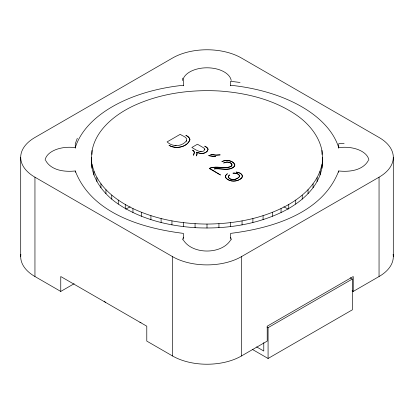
<?xml version="1.0" encoding="UTF-8"?>
<svg xmlns="http://www.w3.org/2000/svg" width="414" height="414" viewBox="0 0 414 414"><rect width="100%" height="100%" fill="white"/><g stroke="black" fill="none" stroke-linecap="round" stroke-linejoin="round"><path stroke-width="0.62" d="M204.832 149.376C202.518 154.908 194.663 149.102 191.868 147.462L197.462 144.227L203.662 147.865L204.832 149.376L204.666 148.89M91.427 157.336C91.929 133.158 112.753 115.754 132.951 106.103C159.638 93.569 189.664 89.424 218.934 90.966C245.823 92.803 273.142 99.37 295.736 114.585C311.131 124.914 324.033 141.914 322.573 161.305C322.071 185.482 301.247 202.886 281.049 212.537C254.362 225.076 224.336 229.216 195.066 227.674C168.177 225.837 140.858 219.27 118.264 204.061C102.874 193.726 89.967 176.726 91.427 157.336L92.043 168.198M91.427 161.305L91.706 158.174M321.957 168.198L322.573 157.336M92.043 164.223C96.302 185.234 114.626 199.657 132.951 208.563C156 219.441 181.637 223.896 207 224.062C235.193 223.839 263.951 218.452 288.724 204.516C303.99 195.646 318.413 182.232 321.957 164.223M186.616 140.62C187.842 136.936 182.077 136.082 180.261 134.296L167.096 141.893C172.591 147.156 182.077 146.784 186.616 140.62L186.196 141.309M77.32 138.26L75.276 143.71L75.276 148.222M368.362 160.456C362.747 170.63 349.183 172.12 338.724 170.961C322.454 213.531 271.656 228.269 230.603 233.382L230.603 238.542M230.805 239.706C222.044 254.807 191.956 254.807 183.195 239.706M20.866 254.341A48.661 28.095 0 0 0 34.952 276.531L60.76 291.43L74.132 283.714M34.952 177.202L172.591 256.664A48.661 28.095 0 0 0 241.409 256.664L379.048 177.202A48.661 28.095 0 0 0 379.048 137.469L241.409 58.001A48.661 28.095 0 0 0 172.591 58.001L34.952 137.469A48.661 28.095 0 0 0 34.952 177.202L34.952 276.531M266.999 327.065L268.075 327.686L352.381 279.015L352.381 309.807L268.075 358.477L252.535 349.509M60.76 291.43L60.76 276.531L146.784 326.196L146.784 341.095L172.591 355.999A48.661 28.095 0 0 0 241.409 355.999L267.216 341.095L267.216 326.196L353.24 276.531L353.24 291.43L352.128 290.788M353.24 291.43L379.048 276.531A48.661 28.095 0 0 0 393.134 254.341M225.744 162.205L223.581 163.018L226.655 162.086A4.3 2.484 0 0 1 228.031 162.128C231.436 161.781 233.946 166.619 229.449 167.106C223.348 168.193 217.055 166.309 211 167.805A5.454 3.152 0 0 0 209.665 168.307L209.282 168.524L220.476 174.987L209.665 168.307C216.625 165.129 225.47 170.138 231.835 165.766L232.088 164.829L231.664 163.856C230.225 162.479 228.15 161.931 226.194 162.128M344.117 143.291L338.724 143.71L338.724 148.222M183.397 238.542L183.397 233.382C142.344 228.269 91.546 213.531 75.276 170.961C64.817 172.12 51.253 170.63 45.638 160.456M200.593 153.356C205.349 154.525 212.092 148.911 204.702 146.132L207.683 148.388L208.102 149.366C207.005 154.122 200.34 154.055 196.634 152.248L197.054 153.506L196.619 155.845L197.054 153.506L196.634 152.248L199.962 153.268M174.962 145.63L176.141 145.718M200.009 151.586L201.183 151.674M240.042 82.464L230.603 81.284L230.603 85.802M350.228 277.773L352.381 279.015M256.639 346.911L263.775 351.031L263.775 342.637M182.672 78.168L183.397 81.284L183.397 85.802M322.294 158.174L322.573 161.305M393.3 157.336L393.3 256.664M379.048 177.202L379.048 276.531M338.724 170.961L338.724 172.25M321.957 150.442L321.957 154.417M320.12 171.008L320.12 174.982M317.129 177.575L317.129 181.549M313.067 183.837L313.067 187.811M308.052 189.71L308.052 193.685M302.23 195.144L302.23 199.118M295.736 200.086L295.736 204.061M288.724 204.516L288.724 208.49M281.049 208.563L281.049 212.537M272.49 212.315L272.49 216.289M268.075 327.686L268.075 358.477M263.081 215.678L263.081 219.653M252.902 218.571L252.902 222.546M242.061 220.916L242.061 224.89M241.409 256.664L241.409 355.999M230.681 222.644L230.681 226.618M218.934 223.705L218.934 227.674M207 224.062L207 228.031M195.066 223.705L195.066 227.674M183.319 222.644L183.319 226.618M172.591 256.664L172.591 355.999M171.945 220.916L171.945 224.89M161.098 218.571L161.098 222.546M150.919 215.678L150.919 219.653M141.51 212.315L141.51 216.289M132.951 208.563L132.951 212.537M125.276 204.516L125.276 208.49M118.264 200.086L118.264 204.061M111.77 195.144L111.77 199.118M105.948 189.71L105.948 193.685M100.933 183.837L100.933 187.811M96.871 177.575L96.871 181.549M93.88 171.008L93.88 174.982M92.043 150.442L92.043 154.417M75.276 170.961L75.276 172.25M20.7 157.336L20.7 256.664M125.804 209.184A115.573 66.726 0 0 1 130.141 206.834M283.859 206.834A115.573 66.726 0 0 1 288.196 209.184M141.008 322.625A121.654 70.235 0 0 1 139.922 322.216M105.508 302.349A121.654 70.235 0 0 1 104.147 301.133M368.869 160.052A24.333 14.045 0 0 0 338.724 147.679A133.82 77.263 0 0 0 230.603 85.258M183.397 85.258A133.82 77.263 0 0 0 75.276 147.679A24.333 14.045 0 0 0 45.131 160.052M182.776 80.528A24.333 14.045 0 0 1 207 67.798A24.333 14.045 0 0 1 231.224 80.528M182.724 239.846A24.333 14.045 0 0 1 183.397 237.357M230.603 237.357A24.333 14.045 0 0 1 231.276 239.846M234.878 165.01C231.98 172.581 219.71 167.344 214.131 168.933C220.848 168.177 228.818 171.251 234.427 166.516C235.747 160.513 225.821 159.183 221.821 161.641C225.837 159.685 230.976 160.285 234.21 163.447L234.878 165.01M189.886 139.28C187.94 147.275 175.448 149.526 169 145.267C175.588 149.356 186.657 147.348 189.907 139.999C190.067 137.583 187.583 136.294 185.824 135.233L188.613 137.127L189.886 139.28M228.373 176.416C229.873 184.349 247.608 175.334 234.81 173.124A5.232 3.017 0 0 0 232.911 173.192C235.281 172.964 238.454 173.357 239.478 175.867L239.199 177.016C236.611 179.857 231.638 180.483 228.714 177.834L228.321 176.913L228.6 175.914L229.594 174.868L228.373 176.416M194.337 152.274L193.514 155.317L194.249 153.025L194.244 151.71L192.5 150.101L193.664 150.862L194.337 152.274M242.392 176.281L242.335 176.716A7.271 4.197 0 0 1 241.729 177.958L239.872 179.464L237.357 180.53A8.57 4.947 0 0 1 235.245 180.954C231.949 181.363 228.083 180.644 225.93 177.906A6.831 3.943 0 0 1 225.516 176.747L225.511 176.354A6.79 3.917 0 0 1 225.889 175.21L227.312 173.787L225.889 175.21L225.516 176.747L226.204 178.279C230.355 182.289 237.657 181.808 241.729 177.958C244.136 174.356 238.919 172.038 236.047 172.064L240.275 173.254L241.895 174.641L242.392 176.281M220.072 154.888L215.896 155.126L210.783 154.489L215.896 155.126L220.072 154.888M215.534 156.658L208.749 155.664L215.534 156.658"/></g></svg>
